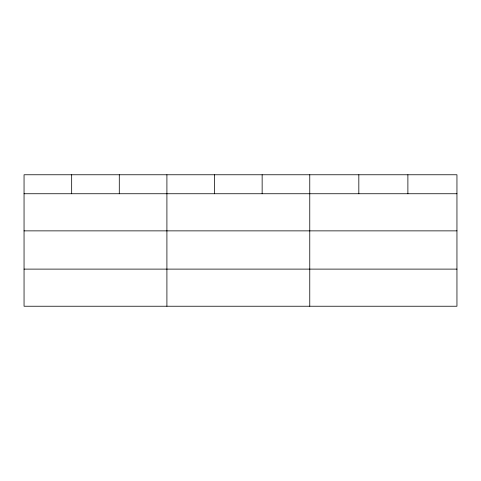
<?xml version="1.0" encoding="UTF-8"?>
<svg xmlns="http://www.w3.org/2000/svg" width="481" height="481" viewBox="0 0 481 481"><rect width="100%" height="100%" fill="white"/><g stroke="black" fill="none" stroke-linecap="round" stroke-linejoin="round"><path stroke-width="0.72" d="M456.95 230.868L456.95 174.765L24.05 174.765L24.05 306.235L456.95 306.235L456.95 230.868L24.05 230.868M24.05 193.741L456.95 193.741M24.05 269.113L456.95 269.113M407.888 174.765L407.888 193.741M358.826 174.765L358.826 193.741M309.764 174.765L309.764 306.235M262.145 174.765L262.145 193.741M214.526 174.765L214.526 193.741M166.907 174.765L166.907 306.235M119.288 174.765L119.288 193.741M71.669 174.765L71.669 193.741"/></g></svg>
